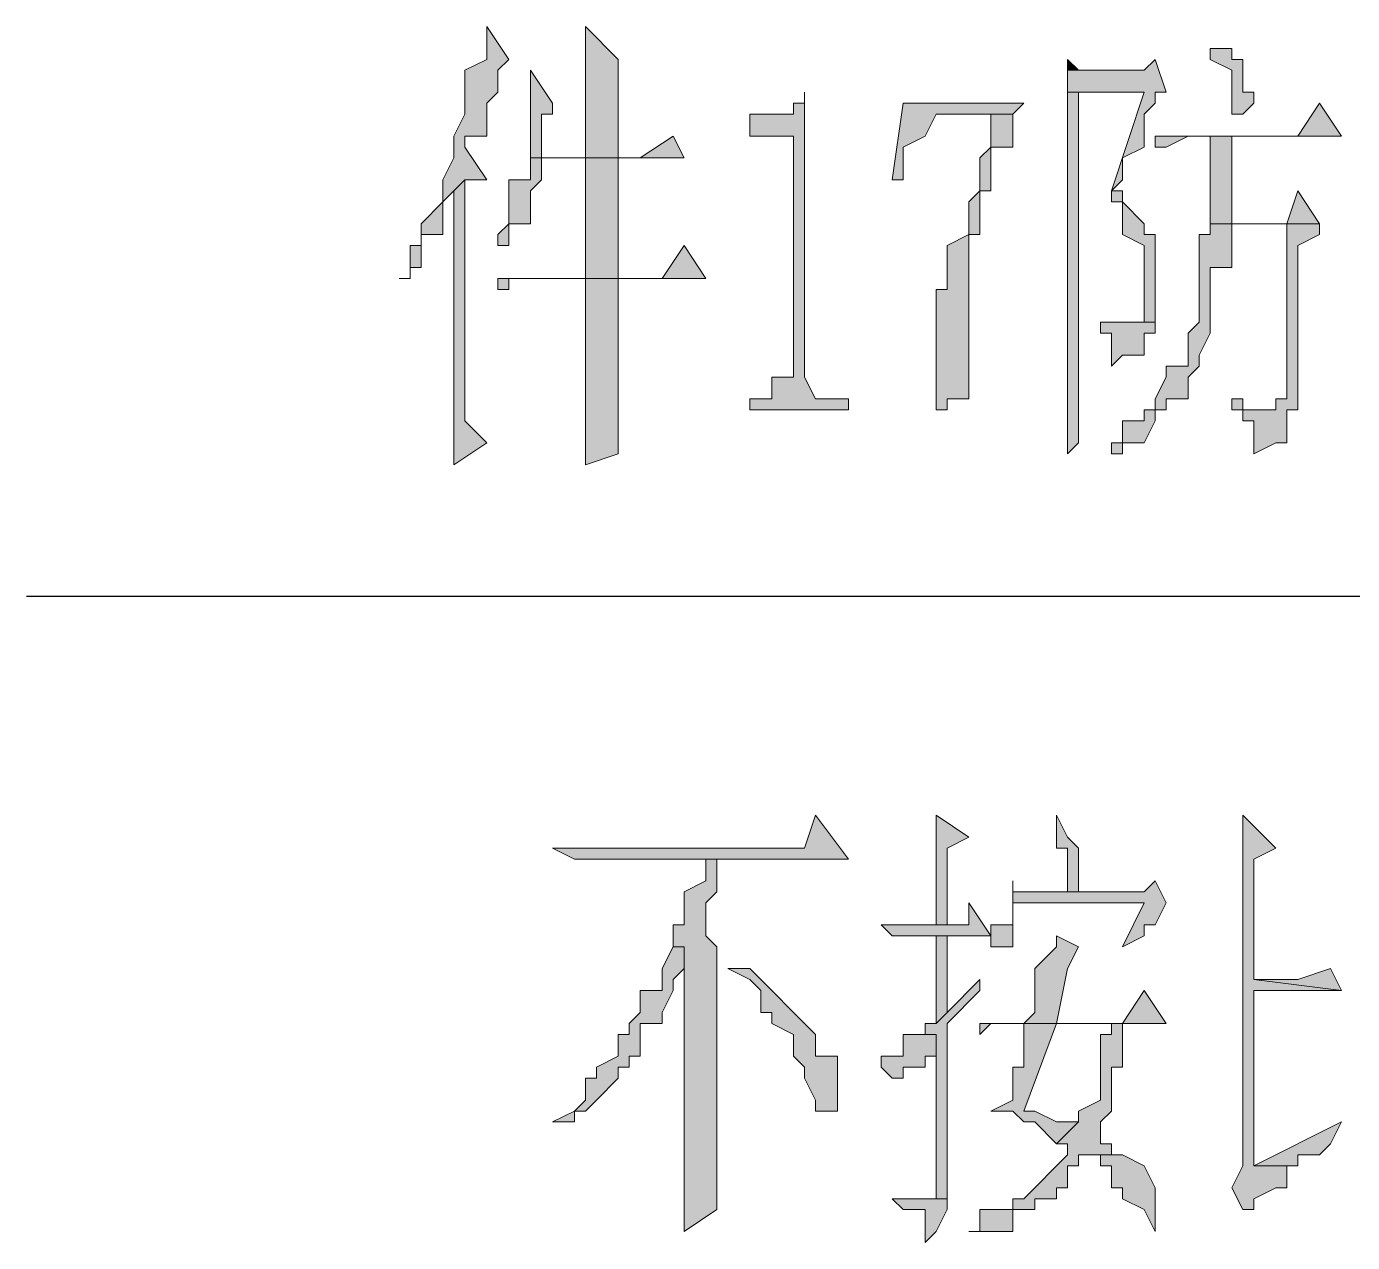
# Model space of a CAD drawing. Header units: millimetres. Extents: x 20 to 821, y 1 to 1134.
# Drawn here: x 322.92 to 344.7, y 311.72 to 331.7 of the extents above; entities that cross this region are included whole.
import ezdxf

# ---------------------------------------------------------------- set-up
doc = ezdxf.new("R2010")
doc.units = ezdxf.units.MM
doc.layers.add('1', color=7, linetype='Continuous')

msp = doc.modelspace()

# ---------------------------------------------------------------- hatches: boundary and pattern name
h = msp.add_hatch(color=0)
h.dxf.hatch_style = 2
h.paths.add_polyline_path([(330.48, 331.701732), (330.48, 331.161732), (330.12, 330.981732), (330.12, 330.261732), (329.94, 329.901732), (329.94, 329.541732), (329.76, 329.181732), (329.76, 328.821732), (329.4, 328.461732), (329.4, 328.101732), (329.22, 328.101732), (329.22, 327.741732), (329.22, 327.561732), (329.04, 327.561732), (329.22, 327.561732), (329.22, 327.741732), (329.4, 327.741732), (329.4, 328.101732), (329.4, 328.281732), (329.76, 328.281732), (329.76, 328.821732), (329.94, 329.001732), (330.12, 329.181732), (330.48, 329.181732), (330.12, 329.721732), (330.12, 329.901732), (330.48, 329.901732), (330.48, 330.441732), (330.66, 330.621732), (330.66, 330.981732), (330.84, 331.161732)])
h = msp.add_hatch(color=0)
h.dxf.hatch_style = 2
h.paths.add_polyline_path([(332.1, 331.701732), (332.1, 329.541732), (332.64, 329.541732), (332.64, 331.161732)])
h = msp.add_hatch(color=0)
h.dxf.hatch_style = 2
h.paths.add_polyline_path([(342.36, 331.341732), (342.36, 331.161732), (342.72, 330.981732), (342.72, 330.261732), (342.9, 330.261732), (343.08, 330.441732), (343.08, 330.621732), (342.9, 330.621732), (342.9, 331.161732), (342.72, 331.161732), (342.72, 331.341732)])
h = msp.add_hatch(color=0)
h.dxf.hatch_style = 2
h.paths.add_polyline_path([(340.02, 331.161732), (340.02, 330.981732), (340.2, 330.981732)])
h = msp.add_hatch(color=0)
h.dxf.hatch_style = 2
h.paths.add_polyline_path([(341.46, 331.161732), (341.28, 330.981732), (340.02, 330.981732), (340.02, 330.621732), (341.28, 330.621732), (340.74, 329.001732), (340.74, 328.821732), (340.92, 328.821732), (340.92, 328.281732), (341.28, 328.101732), (341.28, 326.841732), (340.92, 326.841732), (341.46, 326.841732), (341.46, 328.281732), (341.28, 328.281732), (341.28, 328.461732), (340.92, 328.821732), (340.92, 329.001732), (340.74, 329.001732), (340.92, 329.181732), (340.92, 329.541732), (341.28, 329.721732), (341.28, 330.261732), (341.46, 330.441732), (341.46, 330.621732), (341.64, 330.621732)])
h = msp.add_hatch(color=0)
h.dxf.hatch_style = 2
h.paths.add_polyline_path([(331.2, 330.981732), (331.2, 329.541732), (331.38, 329.541732), (331.38, 330.261732), (331.56, 330.261732), (331.56, 330.441732)])
h = msp.add_hatch(color=0)
h.dxf.hatch_style = 2
h.paths.add_polyline_path([(335.7, 330.621732), (335.7, 330.441732), (335.52, 330.441732), (335.52, 330.261732), (335.16, 330.261732), (334.8, 330.261732), (334.8, 329.901732), (335.52, 329.901732), (335.52, 329.721732), (335.52, 325.941732), (335.16, 325.941732), (335.16, 325.581732), (334.98, 325.581732), (334.8, 325.581732), (334.8, 325.401732), (336.42, 325.401732), (336.42, 325.581732), (336.24, 325.581732), (335.88, 325.581732), (335.7, 325.941732)])
h = msp.add_hatch(color=0)
h.dxf.hatch_style = 2
h.paths.add_polyline_path([(340.02, 330.621732), (340.02, 326.121732), (340.02, 325.941732), (340.02, 324.681732), (340.2, 324.861732), (340.2, 330.621732), (341.28, 330.621732)])
h = msp.add_hatch(color=0)
h.dxf.hatch_style = 2
h.paths.add_polyline_path([(339.3, 330.441732), (337.32, 330.441732), (337.14, 329.181732), (337.32, 329.181732), (337.32, 329.541732), (337.32, 329.721732), (337.68, 329.901732), (337.86, 330.261732), (339.12, 330.261732)])
h = msp.add_hatch(color=0)
h.dxf.hatch_style = 2
h.paths.add_polyline_path([(344.16, 330.441732), (343.8, 329.901732), (341.46, 329.901732), (341.46, 329.721732), (341.64, 329.721732), (342, 329.901732), (344.52, 329.901732)])
h = msp.add_hatch(color=0)
h.dxf.hatch_style = 2
h.paths.add_polyline_path([(339.12, 330.261732), (338.76, 330.261732), (338.76, 329.901732), (338.76, 329.721732), (338.58, 329.541732), (338.58, 329.001732), (338.4, 328.821732), (338.4, 328.281732), (338.04, 328.101732), (338.04, 327.381732), (337.86, 327.381732), (337.86, 326.661732), (337.86, 326.301732), (337.86, 325.401732), (338.04, 325.401732), (338.04, 325.581732), (338.4, 325.581732), (338.4, 328.281732), (338.58, 328.281732), (338.58, 329.001732), (338.76, 329.001732), (338.76, 329.721732), (339.12, 329.721732)])
h = msp.add_hatch(color=0)
h.dxf.hatch_style = 2
h.paths.add_polyline_path([(333.54, 329.901732), (333, 329.541732), (331.2, 329.541732), (331.2, 329.181732), (330.84, 329.181732), (330.84, 329.001732), (330.84, 328.461732), (330.66, 328.281732), (330.66, 328.101732), (330.84, 328.101732), (330.84, 328.461732), (331.2, 328.461732), (331.2, 329.001732), (331.38, 329.181732), (331.38, 329.541732), (333.72, 329.541732)])
h = msp.add_hatch(color=0)
h.dxf.hatch_style = 2
h.paths.add_polyline_path([(342.72, 329.901732), (342.36, 329.901732), (342.36, 329.721732), (342.36, 328.461732), (342.72, 328.461732)])
h = msp.add_hatch(color=0)
h.dxf.hatch_style = 2
h.paths.add_polyline_path([(332.1, 327.561732), (332.64, 327.561732), (332.64, 329.541732), (332.1, 329.541732)])
h = msp.add_hatch(color=0)
h.dxf.hatch_style = 2
h.paths.add_polyline_path([(330.12, 329.181732), (329.94, 329.001732), (329.94, 324.501732), (330.48, 324.861732), (330.12, 325.221732)])
h = msp.add_hatch(color=0)
h.dxf.hatch_style = 2
h.paths.add_polyline_path([(343.8, 329.001732), (343.62, 328.461732), (342.36, 328.461732), (342.36, 328.281732), (342.18, 328.281732), (342.18, 328.101732), (342.18, 326.841732), (342, 326.661732), (342, 326.121732), (341.64, 326.121732), (341.64, 325.941732), (341.46, 325.581732), (341.46, 325.401732), (341.28, 325.401732), (341.28, 325.221732), (340.92, 325.221732), (340.92, 324.861732), (340.74, 324.861732), (340.74, 324.681732), (340.92, 324.681732), (340.92, 324.861732), (341.28, 324.861732), (341.46, 325.221732), (341.46, 325.401732), (341.64, 325.401732), (341.64, 325.581732), (342, 325.581732), (342, 325.941732), (342.18, 326.121732), (342.18, 326.301732), (342.36, 326.661732), (342.36, 327.741732), (342.72, 327.741732), (342.72, 328.461732), (343.62, 328.461732), (344.16, 328.461732)])
h = msp.add_hatch(color=0)
h.dxf.hatch_style = 2
h.paths.add_polyline_path([(344.16, 328.461732), (343.62, 328.461732), (343.62, 328.281732), (343.62, 325.581732), (343.44, 325.581732), (343.44, 325.401732), (343.08, 325.401732), (342.72, 325.401732), (342.9, 325.401732), (342.9, 325.221732), (343.08, 325.221732), (343.08, 324.861732), (343.08, 324.681732), (343.44, 324.861732), (343.62, 324.861732), (343.62, 325.221732), (343.62, 325.401732), (343.8, 325.401732), (343.8, 328.101732), (344.16, 328.281732)])
h = msp.add_hatch(color=0)
h.dxf.hatch_style = 2
h.paths.add_polyline_path([(333.72, 328.101732), (333.36, 327.561732), (330.66, 327.561732), (330.66, 327.381732), (330.84, 327.381732), (330.84, 327.561732), (334.08, 327.561732)])
h = msp.add_hatch(color=0)
h.dxf.hatch_style = 2
h.paths.add_polyline_path([(332.64, 327.561732), (332.1, 327.561732), (332.1, 327.381732), (332.1, 324.501732), (332.64, 324.681732), (332.64, 325.221732)])
h = msp.add_hatch(color=0)
h.dxf.hatch_style = 2
h.paths.add_polyline_path([(340.56, 326.841732), (340.56, 326.661732), (340.74, 326.661732), (340.74, 326.121732), (340.92, 326.301732), (341.28, 326.301732), (341.28, 326.661732), (341.46, 326.661732), (341.46, 326.841732)])
h = msp.add_hatch(color=0)
h.dxf.hatch_style = 2
h.paths.add_polyline_path([(342.72, 325.581732), (342.72, 325.401732), (343.08, 325.401732), (342.9, 325.401732), (342.9, 325.581732)])
h = msp.add_hatch(color=0)
h.dxf.hatch_style = 2
h.paths.add_polyline_path([(335.88, 318.741732), (335.7, 318.201732), (331.56, 318.201732), (331.92, 318.021732), (336.42, 318.021732)])
h = msp.add_hatch(color=0)
h.dxf.hatch_style = 2
h.paths.add_polyline_path([(337.86, 318.741732), (337.86, 316.941732), (338.04, 316.941732), (338.04, 318.201732), (338.4, 318.381732)])
h = msp.add_hatch(color=0)
h.dxf.hatch_style = 2
h.paths.add_polyline_path([(339.84, 318.741732), (339.84, 318.201732), (340.02, 318.201732), (340.02, 317.481732), (340.2, 317.481732), (340.2, 318.201732), (340.02, 318.381732)])
h = msp.add_hatch(color=0)
h.dxf.hatch_style = 2
h.paths.add_polyline_path([(342.9, 318.741732), (342.9, 312.981732), (342.72, 312.621732), (342.9, 312.261732), (343.08, 312.261732), (343.08, 312.441732), (343.44, 312.621732), (343.62, 312.621732), (343.62, 312.981732), (343.08, 312.981732), (343.08, 315.861732), (344.52, 315.861732), (343.08, 316.041732), (343.08, 318.021732), (343.44, 318.201732)])
h = msp.add_hatch(color=0)
h.dxf.hatch_style = 2
h.paths.add_polyline_path([(334.44, 318.021732), (334.08, 318.021732), (334.08, 317.661732), (333.72, 317.481732), (333.72, 316.941732), (333.54, 316.941732), (333.54, 316.581732), (333.72, 316.581732), (333.72, 311.901732), (334.26, 312.261732), (334.26, 316.581732), (334.08, 316.761732), (334.08, 317.301732), (334.26, 317.481732), (334.26, 318.021732)])
h = msp.add_hatch(color=0)
h.dxf.hatch_style = 2
h.paths.add_polyline_path([(341.46, 317.661732), (341.28, 317.481732), (339.12, 317.481732), (339.12, 317.301732), (341.28, 317.301732), (340.92, 316.581732), (341.28, 316.761732), (341.28, 316.941732), (341.46, 316.941732), (341.64, 317.301732)])
h = msp.add_hatch(color=0)
h.dxf.hatch_style = 2
h.paths.add_polyline_path([(339.12, 317.661732), (339.12, 317.301732), (339.12, 317.481732)])
h = msp.add_hatch(color=0)
h.dxf.hatch_style = 2
h.paths.add_polyline_path([(338.4, 317.301732), (338.4, 316.941732), (338.04, 316.941732), (336.96, 316.941732), (337.14, 316.761732), (338.76, 316.761732)])
h = msp.add_hatch(color=0)
h.dxf.hatch_style = 2
h.paths.add_polyline_path([(339.12, 317.301732), (339.12, 316.941732), (338.76, 316.941732), (338.76, 316.581732), (339.12, 316.581732), (339.12, 317.301732), (341.28, 317.301732)])
h = msp.add_hatch(color=0)
h.dxf.hatch_style = 2
h.paths.add_polyline_path([(338.04, 316.761732), (337.86, 316.761732), (337.86, 315.321732), (338.04, 315.501732)])
h = msp.add_hatch(color=0)
h.dxf.hatch_style = 2
h.paths.add_polyline_path([(339.84, 316.761732), (339.84, 316.581732), (339.48, 316.221732), (339.48, 315.501732), (339.3, 315.321732), (339.84, 315.321732), (340.02, 316.221732), (340.2, 316.581732)])
h = msp.add_hatch(color=0)
h.dxf.hatch_style = 2
h.paths.add_polyline_path([(333.54, 316.581732), (333.36, 316.221732), (333.36, 315.861732), (333, 315.861732), (333, 315.501732), (332.82, 315.321732), (332.82, 315.141732), (332.64, 315.141732), (332.64, 314.781732), (332.28, 314.601732), (332.28, 314.421732), (332.1, 314.421732), (332.1, 314.061732), (331.92, 313.881732), (331.56, 313.701732), (331.92, 313.701732), (331.92, 313.881732), (332.1, 313.881732), (332.28, 314.061732), (332.64, 314.421732), (332.64, 314.601732), (332.82, 314.601732), (332.82, 314.781732), (333, 314.781732), (333, 315.321732), (333.36, 315.321732), (333.36, 315.501732), (333.54, 315.861732), (333.54, 316.041732), (333.72, 316.221732), (333.72, 316.581732)])
h = msp.add_hatch(color=0)
h.dxf.hatch_style = 2
h.paths.add_polyline_path([(334.8, 316.221732), (334.44, 316.221732), (334.8, 316.041732), (334.98, 315.861732), (334.98, 315.501732), (335.16, 315.501732), (335.16, 315.321732), (335.52, 315.141732), (335.52, 314.781732), (335.7, 314.601732), (335.7, 314.421732), (335.88, 314.061732), (335.88, 313.881732), (336.24, 313.881732), (336.24, 314.061732), (336.24, 314.421732), (336.24, 314.781732), (335.88, 314.781732), (335.88, 315.141732), (335.7, 315.321732), (335.52, 315.501732), (335.16, 315.861732), (334.98, 316.041732)])
h = msp.add_hatch(color=0)
h.dxf.hatch_style = 2
h.paths.add_polyline_path([(338.58, 316.041732), (338.04, 315.501732), (337.86, 315.321732), (337.68, 315.321732), (337.68, 315.141732), (337.32, 315.141732), (337.86, 315.141732), (337.86, 312.441732), (337.68, 312.441732), (338.04, 312.441732), (338.04, 312.621732), (338.04, 315.321732), (338.58, 315.861732)])
h = msp.add_hatch(color=0)
h.dxf.hatch_style = 2
h.paths.add_polyline_path([(344.34, 316.221732), (343.8, 316.041732), (343.08, 316.041732), (344.52, 315.861732)])
h = msp.add_hatch(color=0)
h.dxf.hatch_style = 2
h.paths.add_polyline_path([(341.28, 315.861732), (340.92, 315.321732), (338.58, 315.321732), (338.58, 315.141732), (338.76, 315.321732), (341.64, 315.321732)])
h = msp.add_hatch(color=0)
h.dxf.hatch_style = 2
h.paths.add_polyline_path([(340.92, 315.321732), (340.74, 315.321732), (340.74, 315.141732), (340.56, 315.141732), (340.56, 314.781732), (340.56, 314.061732), (340.2, 313.881732), (340.2, 313.701732), (339.84, 313.341732), (340.02, 313.341732), (340.02, 313.161732), (339.84, 312.981732), (339.48, 312.621732), (339.3, 312.441732), (339.12, 312.441732), (339.12, 312.261732), (338.58, 312.261732), (338.58, 311.901732), (338.4, 311.901732), (338.58, 311.901732), (339.12, 311.901732), (339.12, 312.261732), (339.48, 312.261732), (339.48, 312.441732), (339.84, 312.441732), (339.84, 312.621732), (340.02, 312.621732), (340.02, 312.981732), (340.2, 312.981732), (340.2, 313.161732), (340.92, 313.161732), (340.74, 313.161732), (340.74, 313.341732), (340.56, 313.341732), (340.56, 313.701732), (340.74, 313.881732), (340.74, 314.601732), (340.92, 314.601732)])
h = msp.add_hatch(color=0)
h.dxf.hatch_style = 2
h.paths.add_polyline_path([(339.84, 315.321732), (339.3, 315.321732), (339.3, 315.141732), (339.3, 314.601732), (339.12, 314.601732), (339.12, 314.061732), (338.76, 313.881732), (339.12, 313.881732), (339.3, 313.701732), (339.48, 313.701732), (339.84, 313.341732), (340.2, 313.701732), (339.84, 313.701732), (339.48, 313.881732), (339.3, 313.881732)])
h = msp.add_hatch(color=0)
h.dxf.hatch_style = 2
h.paths.add_polyline_path([(337.32, 315.141732), (337.32, 314.781732), (337.14, 314.781732), (336.96, 314.781732), (336.96, 314.601732), (337.14, 314.421732), (337.32, 314.421732), (337.32, 314.601732), (337.68, 314.601732), (337.68, 314.781732), (337.86, 314.781732), (337.86, 315.141732)])
h = msp.add_hatch(color=0)
h.dxf.hatch_style = 2
h.paths.add_polyline_path([(344.52, 313.701732), (343.08, 312.981732), (343.8, 312.981732), (343.8, 313.161732), (344.16, 313.161732), (344.34, 313.341732)])
h = msp.add_hatch(color=0)
h.dxf.hatch_style = 2
h.paths.add_polyline_path([(340.92, 313.161732), (340.2, 313.161732), (340.56, 313.161732), (340.56, 312.981732), (340.74, 312.981732), (340.74, 312.621732), (340.92, 312.621732), (340.92, 312.441732), (341.28, 312.261732), (341.46, 311.901732), (341.46, 312.621732), (341.28, 312.981732)])
h = msp.add_hatch(color=0)
h.dxf.hatch_style = 2
h.paths.add_polyline_path([(337.14, 312.441732), (337.32, 312.261732), (337.68, 312.261732), (337.68, 311.901732), (337.68, 311.721732), (337.86, 311.901732), (338.04, 312.261732), (338.04, 312.441732), (337.68, 312.441732)])

# ---------------------------------------------------------------- linework, layer by layer
at = {"layer": '1', "color": 0, "lineweight": 5}
for points in [[(330.48, 331.701732), (330.48, 331.161732), (330.12, 330.981732), (330.12, 330.261732), (329.94, 329.901732), (329.94, 329.541732), (329.76, 329.181732), (329.76, 328.821732), (329.4, 328.461732), (329.4, 328.101732), (329.22, 328.101732), (329.22, 327.741732), (329.22, 327.741732), (329.22, 327.561732), (329.04, 327.561732), (329.22, 327.561732), (329.22, 327.741732), (329.4, 327.741732), (329.4, 328.101732), (329.4, 328.281732), (329.76, 328.281732), (329.76, 328.821732), (329.94, 329.001732), (330.12, 329.181732), (330.48, 329.181732), (330.12, 329.721732), (330.12, 329.901732), (330.48, 329.901732), (330.48, 330.441732), (330.66, 330.621732), (330.66, 330.981732), (330.84, 331.161732), (330.48, 331.701732)], [(332.1, 331.701732), (332.1, 329.541732), (332.64, 329.541732), (332.64, 331.161732), (332.1, 331.701732)], [(342.36, 331.341732), (342.36, 331.161732), (342.72, 330.981732), (342.72, 330.261732), (342.9, 330.261732), (343.08, 330.441732), (343.08, 330.621732), (342.9, 330.621732), (342.9, 331.161732), (342.72, 331.161732), (342.72, 331.341732), (342.36, 331.341732)], [(340.02, 331.161732), (340.02, 330.981732), (340.2, 330.981732), (340.02, 331.161732)], [(341.46, 331.161732), (341.28, 330.981732), (340.02, 330.981732), (340.02, 330.621732), (341.28, 330.621732), (340.74, 329.001732), (340.74, 328.821732), (340.92, 328.821732), (340.92, 328.281732), (341.28, 328.101732), (341.28, 326.841732), (340.92, 326.841732), (341.46, 326.841732), (341.46, 326.841732), (341.46, 328.281732), (341.28, 328.281732), (341.28, 328.461732), (340.92, 328.821732), (340.92, 329.001732), (340.74, 329.001732), (340.92, 329.181732), (340.92, 329.541732), (341.28, 329.721732), (341.28, 330.261732), (341.46, 330.441732), (341.46, 330.621732), (341.64, 330.621732), (341.46, 331.161732)], [(331.2, 330.981732), (331.2, 329.541732), (331.38, 329.541732), (331.38, 330.261732), (331.56, 330.261732), (331.56, 330.441732), (331.2, 330.981732)], [(335.7, 330.621732), (335.7, 330.441732), (335.52, 330.441732), (335.52, 330.261732), (335.16, 330.261732), (334.8, 330.261732), (334.8, 329.901732), (335.52, 329.901732), (335.52, 329.721732), (335.52, 325.941732), (335.16, 325.941732), (335.16, 325.581732), (334.98, 325.581732), (334.8, 325.581732), (334.8, 325.401732), (336.42, 325.401732), (336.42, 325.581732), (336.24, 325.581732), (335.88, 325.581732), (335.7, 325.941732), (335.7, 330.621732)], [(340.02, 330.621732), (340.02, 326.121732), (340.02, 325.941732), (340.02, 324.681732), (340.2, 324.861732), (340.2, 330.621732), (341.28, 330.621732), (340.02, 330.621732)], [(339.3, 330.441732), (337.32, 330.441732), (337.14, 329.181732), (337.32, 329.181732), (337.32, 329.541732), (337.32, 329.721732), (337.68, 329.901732), (337.86, 330.261732), (339.12, 330.261732), (339.3, 330.441732)], [(344.16, 330.441732), (343.8, 329.901732), (341.46, 329.901732), (341.46, 329.721732), (341.64, 329.721732), (342, 329.901732), (344.52, 329.901732), (344.16, 330.441732)], [(339.12, 330.261732), (338.76, 330.261732), (338.76, 329.901732), (338.76, 329.721732), (338.58, 329.541732), (338.58, 329.001732), (338.4, 328.821732), (338.4, 328.281732), (338.04, 328.101732), (338.04, 327.381732), (337.86, 327.381732), (337.86, 326.661732), (337.86, 326.301732), (337.86, 325.401732), (338.04, 325.401732), (338.04, 325.581732), (338.4, 325.581732), (338.4, 328.281732), (338.58, 328.281732), (338.58, 329.001732), (338.76, 329.001732), (338.76, 329.721732), (339.12, 329.721732), (339.12, 330.261732)], [(333.54, 329.901732), (333, 329.541732), (331.2, 329.541732), (331.2, 329.181732), (330.84, 329.181732), (330.84, 329.001732), (330.84, 328.461732), (330.66, 328.281732), (330.66, 328.101732), (330.84, 328.101732), (330.84, 328.461732), (331.2, 328.461732), (331.2, 329.001732), (331.38, 329.181732), (331.38, 329.541732), (333.72, 329.541732), (333.54, 329.901732)], [(342.72, 329.901732), (342.36, 329.901732), (342.36, 329.721732), (342.36, 328.461732), (342.72, 328.461732), (342.72, 329.901732)], [(332.1, 327.561732), (332.64, 327.561732), (332.64, 329.541732), (332.1, 329.541732), (332.1, 327.561732)], [(330.12, 329.181732), (329.94, 329.001732), (329.94, 324.501732), (330.48, 324.861732), (330.12, 325.221732), (330.12, 329.181732)], [(343.8, 329.001732), (343.62, 328.461732), (342.36, 328.461732), (342.36, 328.281732), (342.18, 328.281732), (342.18, 328.101732), (342.18, 326.841732), (342, 326.661732), (342, 326.121732), (341.64, 326.121732), (341.64, 325.941732), (341.46, 325.581732), (341.46, 325.401732), (341.46, 325.401732), (341.28, 325.401732), (341.28, 325.221732), (340.92, 325.221732), (340.92, 324.861732), (340.74, 324.861732), (340.74, 324.681732), (340.92, 324.681732), (340.92, 324.861732), (341.28, 324.861732), (341.46, 325.221732), (341.46, 325.401732), (341.64, 325.401732), (341.64, 325.581732), (342, 325.581732), (342, 325.941732), (342.18, 326.121732), (342.18, 326.301732), (342.36, 326.661732), (342.36, 327.741732), (342.72, 327.741732), (342.72, 328.461732), (343.62, 328.461732), (344.16, 328.461732), (343.8, 329.001732)], [(344.16, 328.461732), (343.62, 328.461732), (343.62, 328.281732), (343.62, 325.581732), (343.44, 325.581732), (343.44, 325.401732), (343.08, 325.401732), (342.72, 325.401732), (342.9, 325.401732), (342.9, 325.221732), (342.9, 325.221732), (343.08, 325.221732), (343.08, 324.861732), (343.08, 324.681732), (343.44, 324.861732), (343.62, 324.861732), (343.62, 325.221732), (343.62, 325.401732), (343.8, 325.401732), (343.8, 328.101732), (344.16, 328.281732), (344.16, 328.461732)], [(333.72, 328.101732), (333.36, 327.561732), (330.66, 327.561732), (330.66, 327.381732), (330.84, 327.381732), (330.84, 327.561732), (334.08, 327.561732), (333.72, 328.101732)], [(332.64, 327.561732), (332.1, 327.561732), (332.1, 327.381732), (332.1, 324.501732), (332.64, 324.681732), (332.64, 325.221732), (332.64, 325.221732), (332.64, 327.561732)], [(340.56, 326.841732), (340.56, 326.661732), (340.74, 326.661732), (340.74, 326.121732), (340.92, 326.301732), (341.28, 326.301732), (341.28, 326.661732), (341.46, 326.661732), (341.46, 326.841732), (340.56, 326.841732)], [(342.72, 325.581732), (342.72, 325.401732), (343.08, 325.401732), (342.9, 325.401732), (342.9, 325.581732), (342.72, 325.581732)], [(335.88, 318.741732), (335.7, 318.201732), (331.56, 318.201732), (331.92, 318.021732), (336.42, 318.021732), (335.88, 318.741732)], [(337.86, 318.741732), (337.86, 316.941732), (338.04, 316.941732), (338.04, 318.201732), (338.4, 318.381732), (337.86, 318.741732)], [(339.84, 318.741732), (339.84, 318.201732), (340.02, 318.201732), (340.02, 317.481732), (340.2, 317.481732), (340.2, 318.201732), (340.02, 318.381732), (339.84, 318.741732)], [(342.9, 318.741732), (342.9, 312.981732), (342.72, 312.621732), (342.9, 312.261732), (343.08, 312.261732), (343.08, 312.441732), (343.44, 312.621732), (343.62, 312.621732), (343.62, 312.981732), (343.08, 312.981732), (343.08, 315.861732), (344.52, 315.861732), (343.08, 316.041732), (343.08, 318.021732), (343.44, 318.201732), (342.9, 318.741732)], [(334.44, 318.021732), (334.08, 318.021732), (334.08, 317.661732), (333.72, 317.481732), (333.72, 316.941732), (333.54, 316.941732), (333.54, 316.581732), (333.72, 316.581732), (333.72, 311.901732), (334.26, 312.261732), (334.26, 316.581732), (334.08, 316.761732), (334.08, 317.301732), (334.26, 317.481732), (334.26, 318.021732), (334.44, 318.021732)], [(341.46, 317.661732), (341.28, 317.481732), (339.12, 317.481732), (339.12, 317.301732), (341.28, 317.301732), (340.92, 316.581732), (341.28, 316.761732), (341.28, 316.941732), (341.46, 316.941732), (341.64, 317.301732), (341.46, 317.661732)], [(339.12, 317.661732), (339.12, 317.301732), (339.12, 317.481732), (339.12, 317.661732)], [(338.4, 317.301732), (338.4, 316.941732), (338.04, 316.941732), (336.96, 316.941732), (337.14, 316.761732), (338.76, 316.761732), (338.4, 317.301732)], [(339.12, 317.301732), (339.12, 316.941732), (338.76, 316.941732), (338.76, 316.581732), (339.12, 316.581732), (339.12, 317.301732), (341.28, 317.301732), (339.12, 317.301732)], [(338.04, 316.761732), (337.86, 316.761732), (337.86, 315.321732), (338.04, 315.501732), (338.04, 316.761732)], [(339.84, 316.761732), (339.84, 316.581732), (339.48, 316.221732), (339.48, 315.501732), (339.3, 315.321732), (339.84, 315.321732), (340.02, 316.221732), (340.2, 316.581732), (339.84, 316.761732)], [(333.54, 316.581732), (333.36, 316.221732), (333.36, 315.861732), (333, 315.861732), (333, 315.501732), (332.82, 315.321732), (332.82, 315.141732), (332.64, 315.141732), (332.64, 314.781732), (332.28, 314.601732), (332.28, 314.421732), (332.1, 314.421732), (332.1, 314.061732), (331.92, 313.881732), (331.56, 313.701732), (331.56, 313.701732), (331.92, 313.701732), (331.92, 313.881732), (332.1, 313.881732), (332.28, 314.061732), (332.64, 314.421732), (332.64, 314.601732), (332.82, 314.601732), (332.82, 314.781732), (333, 314.781732), (333, 315.321732), (333.36, 315.321732), (333.36, 315.501732), (333.54, 315.861732), (333.54, 316.041732), (333.72, 316.221732), (333.72, 316.581732), (333.54, 316.581732)], [(334.8, 316.221732), (334.44, 316.221732), (334.8, 316.041732), (334.98, 315.861732), (334.98, 315.501732), (335.16, 315.501732), (335.16, 315.321732), (335.52, 315.141732), (335.52, 314.781732), (335.7, 314.601732), (335.7, 314.421732), (335.88, 314.061732), (335.88, 313.881732), (336.24, 313.881732), (336.24, 314.061732), (336.24, 314.421732), (336.24, 314.781732), (335.88, 314.781732), (335.88, 315.141732), (335.7, 315.321732), (335.52, 315.501732), (335.16, 315.861732), (334.98, 316.041732), (334.8, 316.221732)], [(338.58, 316.041732), (338.04, 315.501732), (337.86, 315.321732), (337.68, 315.321732), (337.68, 315.141732), (337.32, 315.141732), (337.86, 315.141732), (337.86, 312.441732), (337.68, 312.441732), (338.04, 312.441732), (338.04, 312.621732), (338.04, 315.321732), (338.58, 315.861732), (338.58, 316.041732)], [(344.34, 316.221732), (343.8, 316.041732), (343.08, 316.041732), (344.52, 315.861732), (344.34, 316.221732)], [(341.28, 315.861732), (340.92, 315.321732), (338.58, 315.321732), (338.58, 315.141732), (338.76, 315.321732), (341.64, 315.321732), (341.28, 315.861732)], [(340.92, 315.321732), (340.74, 315.321732), (340.74, 315.141732), (340.56, 315.141732), (340.56, 314.781732), (340.56, 314.061732), (340.2, 313.881732), (340.2, 313.701732), (339.84, 313.341732), (340.02, 313.341732), (340.02, 313.161732), (339.84, 312.981732), (339.48, 312.621732), (339.48, 312.621732), (339.3, 312.441732), (339.12, 312.441732), (339.12, 312.261732), (338.58, 312.261732), (338.58, 311.901732), (338.4, 311.901732), (338.58, 311.901732), (339.12, 311.901732), (339.12, 312.261732), (339.48, 312.261732), (339.48, 312.441732), (339.84, 312.441732), (339.84, 312.621732), (340.02, 312.621732), (340.02, 312.981732), (340.2, 312.981732), (340.2, 313.161732), (340.92, 313.161732), (340.74, 313.161732), (340.74, 313.341732), (340.56, 313.341732), (340.56, 313.701732), (340.74, 313.881732), (340.74, 314.601732), (340.92, 314.601732), (340.92, 315.321732)], [(339.84, 315.321732), (339.3, 315.321732), (339.3, 315.141732), (339.3, 314.601732), (339.12, 314.601732), (339.12, 314.061732), (338.76, 313.881732), (339.12, 313.881732), (339.3, 313.701732), (339.48, 313.701732), (339.84, 313.341732), (340.2, 313.701732), (339.84, 313.701732), (339.48, 313.881732), (339.48, 313.881732), (339.3, 313.881732), (339.84, 315.321732)], [(337.32, 315.141732), (337.32, 314.781732), (337.14, 314.781732), (336.96, 314.781732), (336.96, 314.601732), (337.14, 314.421732), (337.32, 314.421732), (337.32, 314.601732), (337.68, 314.601732), (337.68, 314.781732), (337.86, 314.781732), (337.86, 315.141732), (337.32, 315.141732)], [(344.52, 313.701732), (343.08, 312.981732), (343.8, 312.981732), (343.8, 313.161732), (344.16, 313.161732), (344.34, 313.341732), (344.52, 313.701732)], [(340.92, 313.161732), (340.2, 313.161732), (340.56, 313.161732), (340.56, 312.981732), (340.74, 312.981732), (340.74, 312.621732), (340.92, 312.621732), (340.92, 312.441732), (341.28, 312.261732), (341.46, 311.901732), (341.46, 312.621732), (341.28, 312.981732), (340.92, 313.161732)], [(337.14, 312.441732), (337.32, 312.261732), (337.68, 312.261732), (337.68, 311.901732), (337.68, 311.721732), (337.86, 311.901732), (338.04, 312.261732), (338.04, 312.441732), (337.68, 312.441732), (337.14, 312.441732)]]:
    msp.add_lwpolyline(points, dxfattribs=at)
at = {"layer": '1', "color": 1, "lineweight": 25}
msp.add_lwpolyline([(322.92, 322.341732), (373.14, 322.341732)], dxfattribs=at)

doc.saveas('drawing.dxf')
